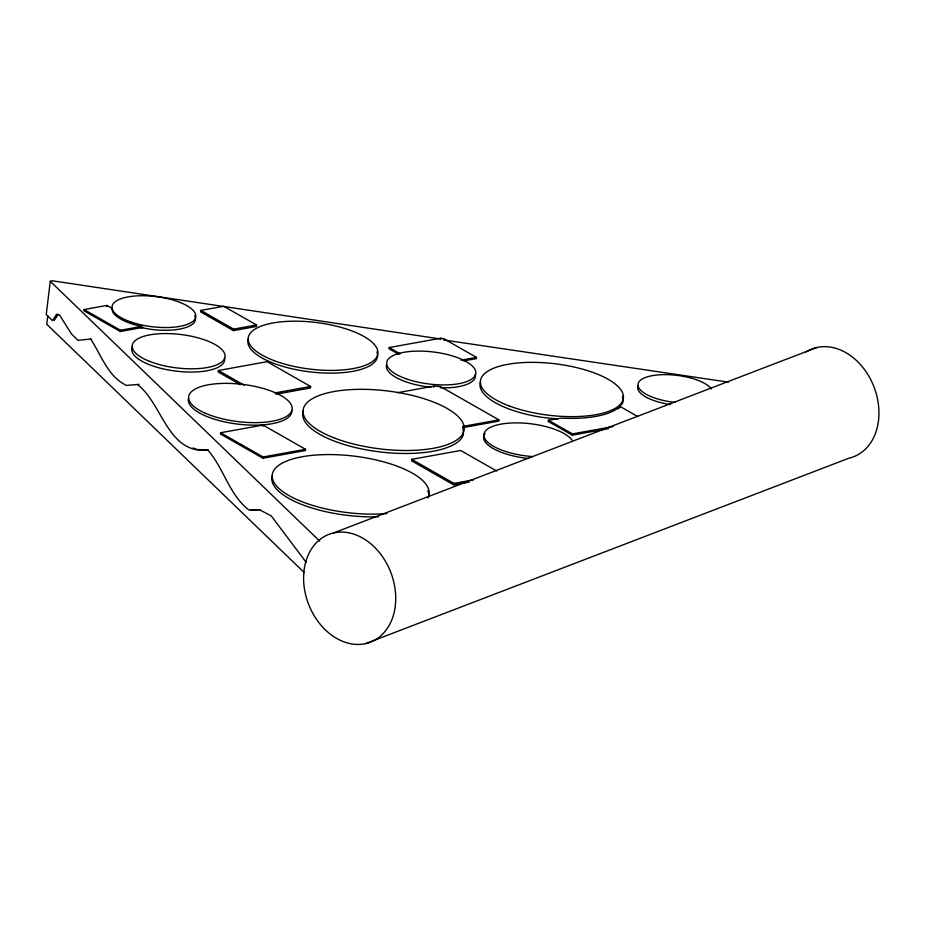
<?xml version="1.0" encoding="UTF-8"?>
<svg xmlns="http://www.w3.org/2000/svg" width="925" height="925" viewBox="0 0 925 925"><rect width="100%" height="100%" fill="white"/><g stroke="black" fill="none" stroke-linecap="round" stroke-linejoin="round"><path stroke-width="1.39" d="M440.67 339.012L52.147 280.761L50.262 281.304L46.25 314.477L52.471 320.605L56.541 314.361L59.477 314.905L71.618 334.156L78.105 340.342L90.939 338.978M47.799 315.807L46.77 324.282L304.325 572.644M141.444 327.681L141.606 326.433L140.554 326.248A42.18 15.182 6.9 0 1 112.688 311.91L111.971 308.268L106.953 305.412L84.094 309.54L83.944 310.788L120.296 331.508L143.155 327.369M106.803 306.649L106.953 305.412M111.971 308.268L111.74 309.089M120.296 331.508L120.447 330.26L84.094 309.54M200.829 310.418L200.656 311.91L233.435 330.607L256.341 326.467L256.514 324.964L223.734 306.279L200.829 310.418L233.62 329.103L256.514 324.964M276.113 394.177L310.43 387.968L310.615 386.477L267.117 361.687L218.381 370.497L218.196 371.989L240.327 384.603M220.578 432.738L220.427 433.987L262.943 458.222L305.377 450.544L305.528 449.296L263.012 425.072L220.578 432.738L263.093 456.973L305.528 449.296M233.435 330.607L233.62 329.103M262.862 426.309L263.012 425.072M262.943 458.222L263.093 456.973M463.645 360.9L476.317 358.611L476.467 357.362L443.711 338.689L440.658 338.238L389.217 347.534L389.055 348.783L398.895 354.391M496.656 470.987L460.685 450.487L411.729 459.332L411.556 460.823L453.736 484.873L469.114 482.087M433.709 387.378L433.86 386.13L440.416 386.546L498.899 419.881L498.748 421.129L463.124 427.57L463.263 425.905M440.508 339.475L440.658 338.238M443.711 338.689L443.561 339.938L728.611 382.187M453.736 484.873L453.909 483.382L411.729 459.332M637.915 416.655L621.08 407.058L618.085 407.948A72 25.923 6.9 0 1 561.787 418.123L548.386 420.193L548.236 421.442L572.298 435.155L608.638 428.587M572.298 435.155L572.448 433.906L548.386 420.193M618.397 407.543L618.247 408.781L622.583 403.08A72 25.923 6.9 0 0 622.386 396.258M54.193 320.512L58.263 314.269M333.578 532.927L816.81 347.522M365.745 643.58A57.766 44.088 69 0 0 379.007 552.086A57.766 44.088 69 0 0 304.233 569.095A57.766 44.088 69 0 0 365.745 643.58L848.977 458.176A57.766 44.088 69 0 0 873.593 385.887A57.766 44.088 69 0 0 806.184 351.939M120.447 330.26L141.606 326.433M274.922 392.928L310.615 386.477M460.985 360.16L476.467 357.362M397.334 392.732L433.86 386.13M463.275 426.333L498.899 419.881M572.448 433.906L612.986 426.575M453.909 483.382L473.496 479.832M139.062 384.372L126.459 385.436C107.797 376.498 101.253 355.073 90.615 338.897M250.687 509.953L259.844 509.675M440.265 387.795L449.677 387.714A44.874 16.153 6.9 0 0 475.311 374.267M208.206 449.862L196.667 449.527L193.117 447.931M431.004 387.136L426.945 386.766A44.874 16.153 6.9 0 1 386.488 364.878M557.706 418.979L542.952 417.476A72 25.923 6.9 0 1 480.514 381.886M140.403 327.496L151.145 329.381A42.18 15.182 6.9 0 0 194.643 315.61M137.339 384.465C162.696 403.497 167.471 454.314 207.755 449.989C223.908 468.235 229.007 494.678 248.975 510.033L259.428 509.721L271.279 515.93L306.267 562.458M389.217 347.534L400.282 353.847M218.381 370.497L244.2 385.216M50.262 281.304L319.726 541.148M463.113 427.153L463.333 434.854A81.146 29.207 6.9 0 1 373.608 451.065A81.146 29.207 6.9 0 1 303.238 410.966M376.938 351.951A65.293 23.507 6.9 0 1 313.402 372.255A65.293 23.507 6.9 0 1 248.305 338.92M224.417 357.489A46.747 16.835 6.9 0 1 177.045 371.237A46.747 16.835 6.9 0 1 132.321 346.967M378.371 516.763A78.995 28.432 6.9 0 1 272.228 475.959M427.812 490.689A78.995 28.432 6.9 0 1 428.668 497.014M528.672 458.511A45.14 16.245 6.9 0 1 485.082 433.409M670.532 404.595A37.613 13.54 6.9 0 1 637.915 386.002M291.849 410.446A52.124 18.766 6.9 0 1 238.026 424.147A52.124 18.766 6.9 0 1 188.561 398.097M675.042 402.398A37.613 13.54 6.9 0 1 638.111 386.049A37.613 13.54 6.9 0 1 668.706 374.694A37.613 13.54 6.9 0 1 711.36 388.928M532.846 456.603A45.14 16.245 6.9 0 1 484.376 437.675A45.14 16.245 6.9 0 1 519.457 422.922A45.14 16.245 6.9 0 1 571.997 440.127M386.997 513.537A78.995 28.432 6.9 0 1 274.748 483.671A78.995 28.432 6.9 0 1 347.962 455.47A78.995 28.432 6.9 0 1 427.732 497.847M508.947 405.844A72 25.923 6.9 0 0 622.941 400.097A72 25.923 6.9 0 0 523.827 362.554A72 25.923 6.9 0 0 508.947 405.844M335.243 438.334A81.146 29.207 6.9 0 0 463.691 431.859A81.146 29.207 6.9 0 0 352.009 389.552A81.146 29.207 6.9 0 0 335.243 438.334M405.624 378.614A44.874 16.153 6.9 0 0 475.67 374.116A44.874 16.153 6.9 0 0 412.469 351.292A44.874 16.153 6.9 0 0 405.624 378.614M274.089 360.611A65.293 23.507 6.9 0 0 377.446 355.408A65.293 23.507 6.9 0 0 287.582 321.357A65.293 23.507 6.9 0 0 274.089 360.611M204.702 412.943A52.124 18.766 6.9 0 0 290.728 412.712A52.124 18.766 6.9 0 0 225.677 383.355A52.124 18.766 6.9 0 0 204.702 412.943M149.411 361.293A46.747 16.835 6.9 0 0 224.498 358.646A46.747 16.835 6.9 0 0 161.91 333.624A46.747 16.835 6.9 0 0 149.411 361.293M130.876 321.981A42.18 15.182 6.9 0 0 195.765 316.928A42.18 15.182 6.9 0 0 135.108 296.012A42.18 15.182 6.9 0 0 130.876 321.981"/></g></svg>
